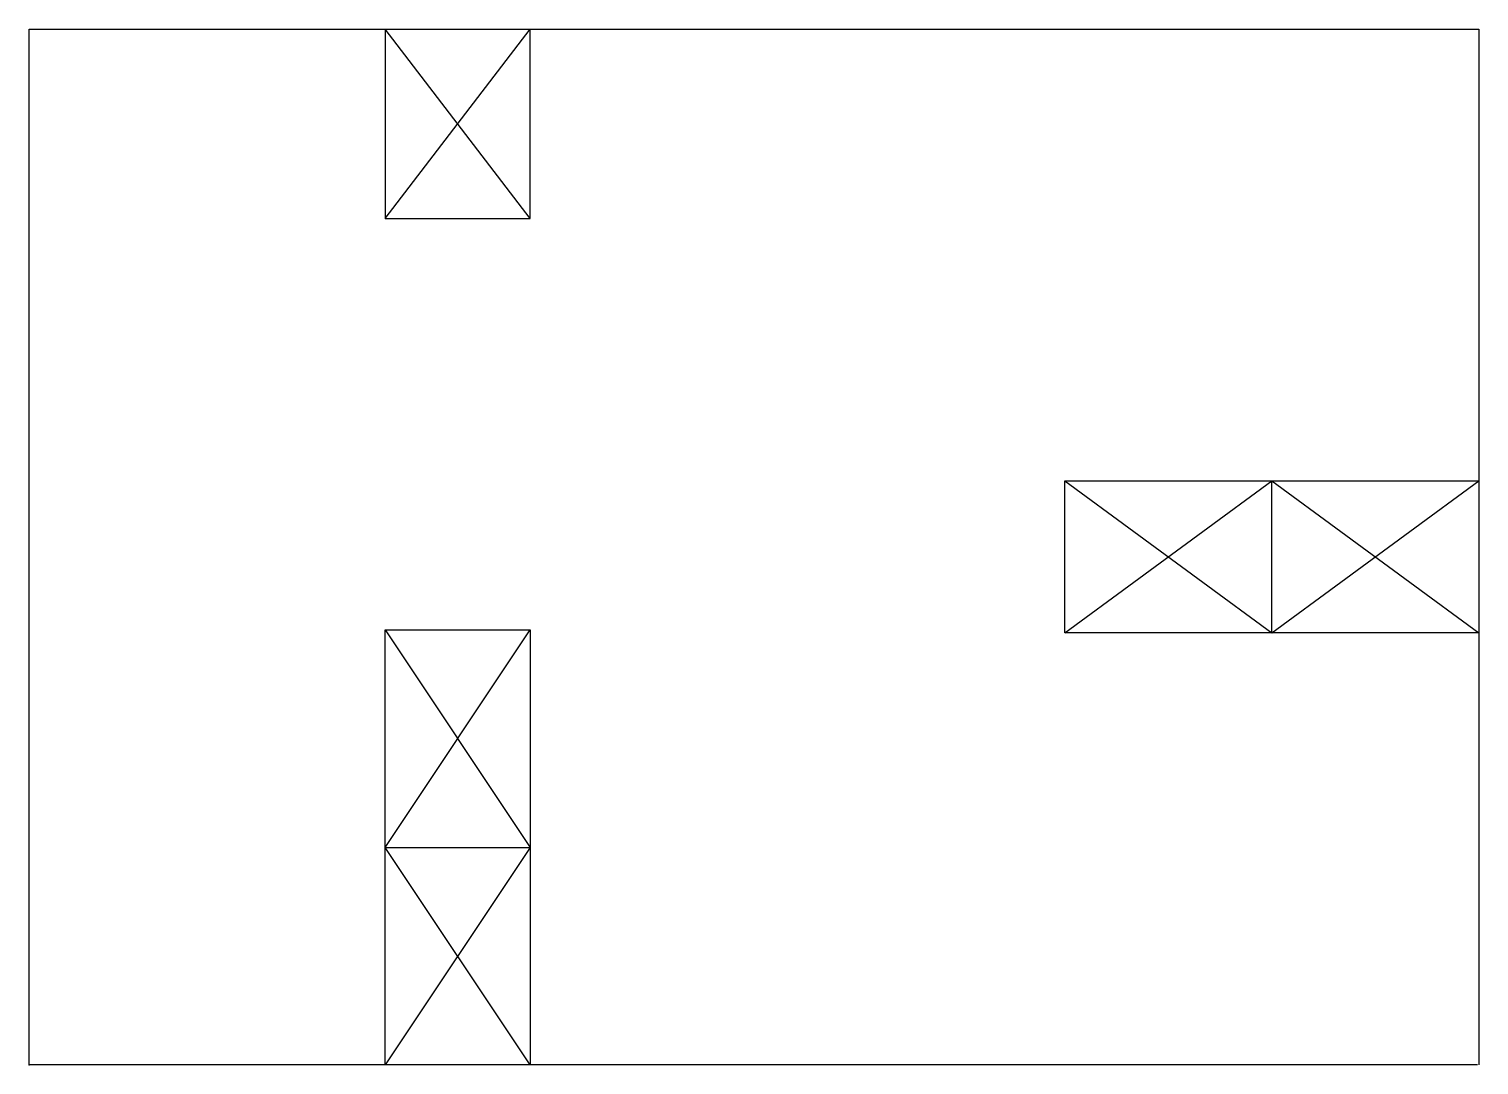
# Model space of a CAD drawing. Header units: millimetres. Extents: x 0 to 70, y 0 to 50.
import ezdxf

# ---------------------------------------------------------------- set-up
doc = ezdxf.new("R2010")
doc.units = ezdxf.units.MM
doc.layers.get('0').update_dxf_attribs({"linetype": 'CONTINUOUS'})

msp = doc.modelspace()

# ---------------------------------------------------------------- linework, layer by layer
for p, q in [((0, 50), (70, 50)), ((0, 0), (0, 50)), ((17.193, 40.847), (24.193, 50)), ((24.193, 40.847), (24.193, 50)), ((70, 50), (70, 0)), ((50, 28.191), (70, 28.191)), ((50, 20.857), (60, 28.191)), ((60, 20.857), (70, 28.191)), ((70, 28.191), (70, 20.857)), ((17.193, 21), (24.193, 21)), ((17.193, 10.5), (24.193, 10.5)), ((69.926, 0), (0, 0))]:
    msp.add_line(p, q)
for points in [[(17.193, 50), (17.193, 40.847), (24.193, 40.847)], [(50, 20.857), (50, 28.191), (60, 20.857), (60, 28.191), (70, 20.857)], [(17.193, 0), (17.193, 21), (24.193, 10.5)], [(24.193, 0), (17.193, 10.5), (24.193, 21)]]:
    msp.add_lwpolyline(points, close=True)
msp.add_point((0, 0))
msp.add_point((0, 0))

doc.saveas('drawing.dxf')
